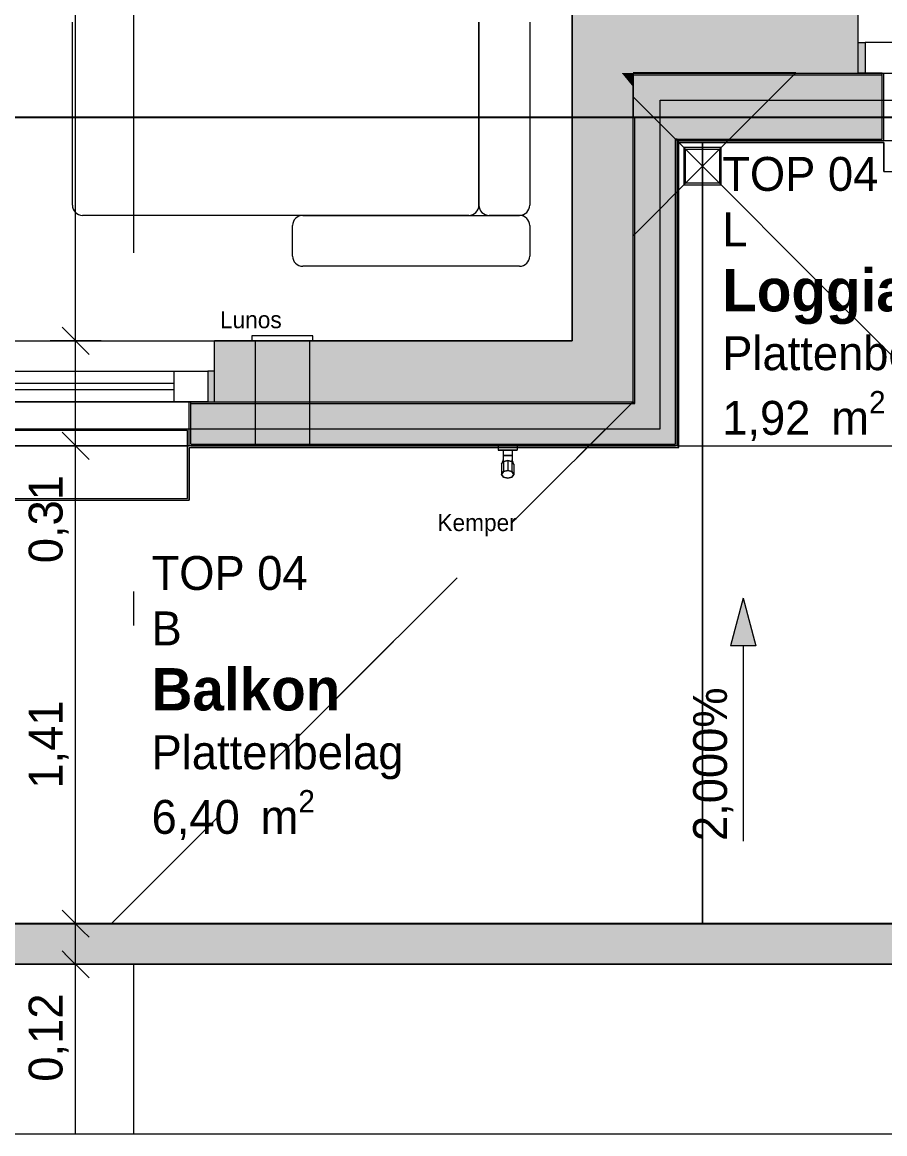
# Model space of a CAD drawing. Header units: metres. Extents: x -3 to 205, y -18 to 45.
# Drawn here: x 11.672 to 14.218, y -18 to -14.72 of the extents above; entities that cross this region are included whole.
import ezdxf

# ---------------------------------------------------------------- set-up
doc = ezdxf.new("R2010")
doc.units = ezdxf.units.M
doc.header["$MEASUREMENT"] = 0
doc.set_wipeout_variables(frame=1)
for name, pattern in [('Achse', [0.004, 0.002, -0.001, 0, -0.001]), ('Baufluchtlinie', [0.013, 0.008, -0.005]), ('Punkt 1_1', [0.075, 0.025, -0.05]), ('UNSICHTBAR', [0.4, 0, -0.4]), ('Untersicht', [0.001, 0.0005, -0.0005]), ('Wipeout_Contour', [1, 0, -1])]:
    doc.linetypes.add(name, pattern=pattern)
for name, color, linetype in [('1._1.Stock PP STG1_3_000 Achsraster', 7, 'Continuous'), ('1._1.Stock PP STG1_3_110 Wand Aussen', 7, 'Continuous'), ('1._1.Stock PP STG1_3_140 Brüstung', 7, 'Continuous'), ('1._1.Stock PP STG1_3_210 Decke', 7, 'Continuous'), ('1._1.Stock PP STG1_3_220 Bodenaufbau', 7, 'Continuous'), ('1._1.Stock PP STG1_3_220 Bodenaufbau - Außen_ Gefälle', 7, 'Continuous'), ('1._1.Stock PP STG1_3_221 Bodenaufbau - Abdichtung', 7, 'Continuous'), ('1._1.Stock PP STG1_3_221 Bodenaufbau - Terrassenbelag', 7, 'Continuous'), ('1._1.Stock PP STG1_3_510 Möblierung', 7, 'Continuous'), ('1._1.Stock PP STG1_3_520 Fixeinbauten', 7, 'Continuous'), ('1._1.Stock PP STG1_3_611 Entwässerung', 7, 'Continuous'), ('1._1.Stock PP STG1_3_810 Raum', 7, 'Continuous'), ('1._1.Stock PP STG1_3_815 Raumbegrenzung', 7, 'Continuous'), ('1._1.Stock PP STG1_3_915 Allgemein Beschriftung.x', 7, 'Continuous'), ('1._1.Stock PP STG1_3_950 Polierplan Bemaßung', 7, 'Continuous'), ('1._1.Stock PP STG1_3_Neubau_140 Geländer transparent', 7, 'Continuous'), ('1._1.Stock PP STG1_3_Neubau_840 Baulinien', 7, 'Continuous')]:
    doc.layers.add(name, color=color, linetype=linetype)
doc.styles.add('ERSTELLTER_STIL_2', font='')
doc.styles.add('ERSTELLTER_STIL_6', font='')
doc.styles.get('ERSTELLTER_STIL_2').set_extended_font_data('Eurostile')
doc.styles.get('ERSTELLTER_STIL_6').set_extended_font_data('Eurostile', bold=True)

msp = doc.modelspace()

# ---------------------------------------------------------------- hatches: boundary and pattern name
at = {"layer": '1._1.Stock PP STG1_3_110 Wand Aussen', "linetype": 'Continuous', "lineweight": 13, "true_color": 0x3f7f02}
for points in [[(13.295, -14.69), (13.4418, -14.87), (13.475, -14.87), (13.475, -14.69)], [(13.295, -14.87), (13.4418, -14.87), (13.295, -14.69)], [(13.475, -14.69), (13.475, -14.87), (14.14, -14.87), (14.14, -14.78), (14.14, -14.69)], [(13.295, -14.87), (13.295, -15.66), (13.475, -15.66), (13.475, -14.9106), (13.4418, -14.87)], [(13.475, -14.87), (13.4418, -14.87), (13.4459, -14.875), (13.475, -14.875)], [(13.475, -14.875), (13.4459, -14.875), (13.475, -14.9106)], [(13.295, -15.66), (12.24, -15.66), (12.24, -15.75), (12.24, -15.84), (13.295, -15.84)], [(13.295, -15.84), (13.475, -15.84), (13.295, -15.66)], [(13.295, -15.66), (13.475, -15.84), (13.475, -15.66)]]:
    msp.add_hatch(color=76, dxfattribs=at).paths.add_polyline_path(points)
at = {"layer": '1._1.Stock PP STG1_3_110 Wand Aussen', "linetype": 'Continuous', "lineweight": 13, "true_color": 0xff6400}
for points in [[(14.16, -14.87), (14.16, -14.78), (14.14, -14.78), (14.14, -14.87)], [(13.475, -14.875), (13.475, -14.9106), (13.5479, -15), (14.21, -15), (14.21, -14.875)], [(13.48, -15), (13.48, -14.9168), (13.475, -14.9106), (13.475, -15)], [(13.5479, -15), (13.48, -14.9168), (13.48, -15)], [(13.48, -15), (13.48, -15.065), (13.6, -15.065), (13.6, -15.0639), (13.5479, -15)], [(13.6, -15), (13.5479, -15), (13.6, -15.0639)], [(13.6, -15), (13.6, -15.0639), (13.6009, -15.065), (14.21, -15.065), (14.21, -15)], [(13.48, -15.065), (13.48, -15.845), (13.6, -15.845), (13.6, -15.065)], [(13.6009, -15.065), (13.6, -15.0639), (13.6, -15.065)], [(12.22, -15.84), (12.24, -15.84), (12.24, -15.75), (12.22, -15.75)], [(13.48, -15.845), (12.17, -15.845), (12.17, -15.965), (13.48, -15.965)], [(13.48, -15.965), (13.6, -15.965), (13.48, -15.845)], [(13.48, -15.845), (13.6, -15.965), (13.6, -15.845)]]:
    msp.add_hatch(color=30, dxfattribs=at).paths.add_polyline_path(points)
at = {"layer": '1._1.Stock PP STG1_3_110 Wand Aussen', "linetype": 'Continuous', "lineweight": 0, "true_color": 0x373737}
for points in [[(13.475, -14.875), (14.21, -14.875), (14.21, -14.87), (13.475, -14.87)], [(13.475, -15), (13.475, -15.84), (13.48, -15.84), (13.48, -15)], [(12.17, -15.845), (13.475, -15.845), (13.475, -15.84), (12.17, -15.84)], [(13.475, -15.845), (13.48, -15.845), (13.475, -15.84)], [(13.475, -15.84), (13.48, -15.845), (13.48, -15.84)]]:
    msp.add_hatch(color=250, dxfattribs=at).paths.add_polyline_path(points)
at = {"layer": '1._1.Stock PP STG1_3_950 Polierplan Bemaßung', "linetype": 'Continuous', "lineweight": 13, "true_color": 0x6c6cff}
msp.add_hatch(color=171, dxfattribs=at).paths.add_polyline_path([(13.8, -16.42), (13.7625, -16.56), (13.8375, -16.56)])

# ---------------------------------------------------------------- linework, layer by layer
at = {"layer": '1._1.Stock PP STG1_3_000 Achsraster', "color": 5, "linetype": 'Achse', "lineweight": 0, "ltscale": 1000}
for p, q in [((12, 3), (12, -18)), ((-1.5, -15), (21, -15)), ((-1.5, -18), (21, -18))]:
    msp.add_line(p, q, dxfattribs=at)
at = {"layer": '1._1.Stock PP STG1_3_110 Wand Aussen', "color": 7, "linetype": 'Continuous', "lineweight": 18, "ltscale": 1000}
for p, q in [((14.14, -14.78), (14.14, -14.69)), ((14.14, -14.78), (14.14, -14.69)), ((14.14, -14.87), (14.14, -14.78)), ((14.14, -14.87), (14.14, -14.78)), ((14.14, -14.87), (14.14, -14.78)), ((13.475, -14.87), (13.475, -14.875)), ((13.475, -14.87), (13.475, -14.875)), ((13.475, -14.87), (14.14, -14.87)), ((13.475, -14.875), (13.475, -14.9106)), ((13.475, -14.875), (13.475, -14.9106)), ((13.475, -14.9106), (13.475, -15)), ((13.475, -14.9106), (13.475, -15)), ((13.475, -15.66), (13.475, -15)), ((12.24, -15.75), (12.24, -15.66)), ((12.24, -15.75), (12.24, -15.66)), ((13.475, -15.84), (13.475, -15.66)), ((12.24, -15.84), (12.24, -15.75)), ((12.24, -15.84), (12.24, -15.75)), ((12.24, -15.84), (12.24, -15.75)), ((12.24, -15.84), (13.295, -15.84)), ((13.295, -15.84), (13.475, -15.84)), ((13.295, -15.84), (13.475, -15.84))]:
    msp.add_line(p, q, dxfattribs=at)
at = {"layer": '1._1.Stock PP STG1_3_110 Wand Aussen', "color": 7, "linetype": 'Continuous', "lineweight": 13, "ltscale": 1000}
for p, q in [((14.245, -14.78), (14.16, -14.78)), ((14.16, -14.78), (14.16, -14.87)), ((13.475, -14.875), (14.21, -14.875)), ((14.21, -14.87), (14.14, -14.87)), ((14.21, -14.87), (14.14, -14.87)), ((14.21, -14.87), (14.14, -14.87)), ((14.16, -14.87), (14.26, -14.87)), ((14.21, -14.87), (14.215, -14.87)), ((14.21, -15.065), (14.21, -14.87)), ((14.21, -14.87), (14.215, -14.87)), ((14.21, -14.87), (14.215, -14.87)), ((14.215, -14.875), (14.215, -14.87)), ((14.215, -14.875), (14.215, -14.87)), ((14.215, -15), (14.215, -14.875)), ((14.215, -15), (14.215, -14.875)), ((13.48, -15.84), (13.48, -15)), ((14.215, -15.065), (14.215, -15)), ((14.215, -15.065), (14.215, -15)), ((13.6, -15.065), (13.6009, -15.065)), ((13.6, -15.845), (13.6, -15.065)), ((13.6, -15.065), (13.6009, -15.065)), ((13.605, -15.065), (13.6009, -15.065)), ((13.605, -15.065), (13.6009, -15.065)), ((13.605, -15.065), (14.21, -15.065)), ((14.21, -15.07), (14.215, -15.07)), ((14.215, -15.07), (14.215, -15.065)), ((14.215, -15.07), (14.215, -15.065)), ((15.215, -15.07), (14.215, -15.07)), ((14.215, -15.07), (14.215, -15.07)), ((10.09, -15.66), (12.24, -15.66)), ((12.24, -15.66), (12.24, -15.66)), ((11.215, -15.75), (12.12, -15.75)), ((12.12, -15.84), (12.12, -15.75)), ((12.12, -15.75), (12.22, -15.75)), ((12.22, -15.75), (12.22, -15.84)), ((11.215, -15.785), (12.12, -15.785)), ((12.12, -15.805), (11.215, -15.805)), ((12.12, -15.84), (11.215, -15.84)), ((12.22, -15.84), (12.12, -15.84)), ((12.165, -15.845), (12.165, -15.84)), ((12.17, -15.84), (12.165, -15.84)), ((12.17, -15.84), (12.165, -15.84)), ((12.17, -15.84), (12.165, -15.84)), ((12.165, -15.845), (12.165, -15.84)), ((12.17, -15.84), (12.24, -15.84)), ((12.17, -15.965), (12.17, -15.84)), ((12.17, -15.84), (12.24, -15.84)), ((12.17, -15.84), (12.24, -15.84)), ((13.48, -15.845), (13.48, -15.84)), ((12.165, -15.965), (12.165, -15.845)), ((12.165, -15.965), (12.165, -15.845)), ((12.17, -15.845), (13.475, -15.845)), ((13.475, -15.845), (13.48, -15.845)), ((13.475, -15.845), (13.48, -15.845)), ((13.6, -15.965), (13.6, -15.845)), ((10.165, -15.97), (12.165, -15.97)), ((12.165, -15.97), (12.165, -15.965)), ((12.165, -15.97), (12.165, -15.965)), ((12.17, -15.97), (12.165, -15.97)), ((12.165, -15.97), (12.165, -15.97)), ((12.17, -15.965), (13.48, -15.965)), ((13.48, -15.965), (13.6, -15.965)), ((13.48, -15.965), (13.6, -15.965))]:
    msp.add_line(p, q, dxfattribs=at)
at = {"layer": '1._1.Stock PP STG1_3_110 Wand Aussen', "color": 1, "linetype": 'Baufluchtlinie', "lineweight": 0, "ltscale": 1000}
for p, q in [((13.475, -15), (13.48, -15)), ((13.475, -15), (13.48, -15)), ((13.48, -15), (13.5479, -15)), ((13.48, -15), (13.5479, -15)), ((13.5479, -15), (14.21, -15))]:
    msp.add_line(p, q, dxfattribs=at)
at = {"layer": '1._1.Stock PP STG1_3_110 Wand Aussen', "color": 7, "linetype": 'Continuous', "lineweight": 18, "ltscale": 1000, "flags": 128}
for points in [[(13.295, -14.69), (13.295, -15.66)], [(13.295, -15.66), (12.24, -15.66)]]:
    msp.add_lwpolyline(points, dxfattribs=at)
at = {"layer": '1._1.Stock PP STG1_3_110 Wand Aussen', "color": 7, "linetype": 'Continuous', "lineweight": 13, "ltscale": 1000, "flags": 128}
for points in [[(14.16, -14.87), (14.14, -14.87), (14.14, -14.78), (14.16, -14.78)], [(12.22, -15.84), (12.24, -15.84), (12.24, -15.75), (12.22, -15.75)]]:
    msp.add_lwpolyline(points, close=True, dxfattribs=at)
for points in [[(13.605, -15.97), (13.605, -15.07)], [(13.605, -15.07), (14.21, -15.07)], [(12.17, -15.97), (13.6, -15.97)], [(13.605, -15.97), (13.6, -15.97)]]:
    msp.add_lwpolyline(points, dxfattribs=at)
at = {"layer": '1._1.Stock PP STG1_3_210 Decke', "color": 7, "linetype": 'Continuous', "lineweight": 13, "ltscale": 1000, "true_color": 0xf4f4f4, "flags": 128}
msp.add_lwpolyline([(0.1305, -0.13), (0.1845, -14.87), (5.505, -14.87), (5.505, -15.84), (13.475, -15.84), (13.475, -14.87), (18.8055, -14.87), (18.8546, -0.13), (15.89, -0.13)], dxfattribs=at)
msp.add_lwpolyline([(0.1305, -0.13), (0.1845, -14.87), (5.505, -14.87), (5.505, -15.84), (13.475, -15.84), (13.475, -14.87), (18.8055, -14.87), (18.8546, -0.13), (15.89, -0.13)], dxfattribs=at)
msp.add_lwpolyline([(0.1305, -0.13), (0.1845, -14.87), (5.505, -14.87), (5.505, -15.84), (13.475, -15.84), (13.475, -14.87), (18.8055, -14.87), (18.8546, -0.13), (15.89, -0.13)], dxfattribs=at)
msp.add_lwpolyline([(5.425, -14.95), (5.425, -15.92), (13.555, -15.92), (13.555, -14.95), (15.705, -14.95), (15.705, -17.42), (3.28, -17.42), (3.28, -14.95)], close=True, dxfattribs=at)
at = {"layer": '1._1.Stock PP STG1_3_220 Bodenaufbau', "color": 7, "linetype": 'Continuous', "lineweight": 13, "ltscale": 1000, "true_color": 0xf4f4f4, "flags": 128}
msp.add_lwpolyline([(3.445, -0.31), (0.3111, -0.31), (0.3639, -14.69), (5.685, -14.69), (5.685, -15.66), (13.295, -15.66), (13.295, -14.69), (18.6261, -14.69), (18.674, -0.31), (15.505, -0.31), (15.505, -0.71), (12.78, -0.71), (12.78, -0.13), (6.2, -0.13), (6.2, -0.71), (3.445, -0.71)], close=True, dxfattribs=at)
at = {"layer": '1._1.Stock PP STG1_3_220 Bodenaufbau - Außen_ Gefälle', "color": 7, "linetype": 'Continuous', "lineweight": 13, "ltscale": 1000, "true_color": 0xf4f4f4, "flags": 128}
msp.add_lwpolyline([(3.29, -17.38), (15.695, -17.38), (15.695, -15.07), (13.605, -15.07), (13.605, -15.97), (5.375, -15.97), (5.375, -15.07), (3.29, -15.07)], close=True, dxfattribs=at)
at = {"layer": '1._1.Stock PP STG1_3_221 Bodenaufbau - Abdichtung', "color": 171, "linetype": 'Untersicht', "lineweight": 13, "ltscale": 1000, "true_color": 0x6c6cff, "flags": 128}
for points in [[(13.9552, -14.8698), (13.475, -14.8698)], [(13.475, -14.94), (13.475, -14.87)], [(13.475, -14.87), (13.955, -14.87)], [(13.68, -15.145), (13.955, -14.87)], [(13.955, -14.87), (13.68, -15.145)], [(13.955, -14.87), (15.705, -14.87)], [(13.4748, -14.9398), (13.4748, -15.3502)], [(13.68, -15.145), (13.475, -14.94)], [(13.475, -14.94), (13.68, -15.145)], [(13.475, -15.35), (13.475, -14.94)], [(13.475, -15.35), (13.68, -15.145)], [(13.68, -15.145), (13.475, -15.35)], [(15.705, -17.17), (13.68, -15.145)], [(13.68, -15.145), (15.705, -17.17)], [(13.4749, -15.3501), (13.4749, -15.8401)], [(13.475, -15.84), (13.475, -15.35)], [(9.495, -15.84), (13.475, -15.84)], [(13.475, -15.84), (11.895, -17.42)], [(11.895, -17.42), (13.475, -15.84)], [(11.895, -17.42), (9.495, -17.42)], [(11.8948, -17.4202), (15.705, -17.4202)], [(15.705, -17.42), (11.895, -17.42)]]:
    msp.add_lwpolyline(points, dxfattribs=at)
at = {"layer": '1._1.Stock PP STG1_3_221 Bodenaufbau - Terrassenbelag', "color": 7, "linetype": 'Continuous', "lineweight": 18, "ltscale": 1000, "flags": 128}
for points in [[(13.6097, -15.075), (13.6097, -15.975)], [(13.61, -15.075), (13.68, -15.075)], [(13.61, -15.975), (13.61, -15.075)], [(13.68, -15.075), (14.215, -15.075)], [(13.68, -17.38), (13.68, -15.075)], [(13.68, -15.075), (13.68, -17.38)], [(14.215, -15.075), (14.215, -15.16)], [(14.2153, -15.16), (14.2153, -15.075)], [(14.215, -15.16), (15.215, -15.16)], [(12.1647, -15.975), (12.1647, -16.13)], [(12.165, -15.975), (13.61, -15.975)], [(12.165, -16.13), (12.165, -15.975)], [(10.165, -16.13), (12.165, -16.13)], [(13.68, -17.38), (9.49, -17.38)], [(15.665, -17.38), (13.68, -17.38)]]:
    msp.add_lwpolyline(points, dxfattribs=at)
at = {"layer": '1._1.Stock PP STG1_3_510 Möblierung', "color": 8, "linetype": 'Continuous', "lineweight": 13, "ltscale": 1000, "true_color": 0x7e7f7f}
for p, q in [((11.82, -15.26), (11.82, -14.72)), ((13.02, -14.72), (13.02, -15.26)), ((13.02, -15.26), (13.02, -14.72)), ((13.17, -14.72), (13.17, -15.26)), ((12.99, -15.29), (11.85, -15.29)), ((12.5, -15.29), (13.14, -15.29)), ((13.14, -15.29), (13.05, -15.29)), ((12.47, -15.41), (12.47, -15.32)), ((13.17, -15.32), (13.17, -15.41)), ((13.14, -15.44), (12.5, -15.44))]:
    msp.add_line(p, q, dxfattribs=at)
for centre, start, end in [((11.85, -15.26), 180, 270), ((12.99, -15.26), 270, 0), ((13.05, -15.26), 180, 270), ((13.14, -15.26), 270, 0), ((12.5, -15.32), 90, 180), ((13.14, -15.32), 0, 90), ((12.5, -15.41), 180, 270), ((13.14, -15.41), 270, 0)]:
    msp.add_arc(centre, 0.03, start, end, dxfattribs=at)
at = {"layer": '1._1.Stock PP STG1_3_520 Fixeinbauten', "color": 7, "linetype": 'Continuous', "lineweight": 13, "ltscale": 1000}
for p, q in [((13.077, -15.97), (13.133, -15.97)), ((13.077, -15.97), (13.077, -15.983)), ((13.133, -15.97), (13.133, -15.983)), ((13.077, -15.983), (13.133, -15.983)), ((13.092, -15.983), (13.092, -15.9986)), ((13.118, -15.9986), (13.092, -15.9986)), ((13.092, -15.9986), (13.092, -16.0161)), ((13.118, -15.983), (13.118, -15.9986)), ((13.118, -15.9986), (13.118, -16.0161)), ((13.087, -16.0244), (13.092, -16.0168)), ((13.087, -16.0244), (13.087, -16.0542)), ((13.0905, -16.0153), (13.09, -16.0179)), ((13.09, -16.0179), (13.09, -16.0198)), ((13.0914, -16.0128), (13.0905, -16.0153)), ((13.092, -16.0117), (13.0914, -16.0128)), ((13.0934, -16.0161), (13.092, -16.0161)), ((13.092, -16.0168), (13.092, -16.0161)), ((13.092, -16.0168), (13.0923, -16.0164)), ((13.0923, -16.0164), (13.0934, -16.0161)), ((13.0923, -16.0164), (13.0923, -16.0461)), ((13.0934, -16.0161), (13.105, -16.013)), ((13.105, -16.013), (13.1166, -16.0161)), ((13.105, -16.013), (13.105, -16.0428)), ((13.1166, -16.0161), (13.1177, -16.0164)), ((13.1166, -16.0161), (13.118, -16.0161)), ((13.1177, -16.0164), (13.1177, -16.0461)), ((13.1186, -16.0128), (13.118, -16.0117)), ((13.118, -16.0168), (13.118, -16.0161)), ((13.118, -16.0161), (13.118, -16.0168)), ((13.123, -16.0244), (13.118, -16.0168)), ((13.1195, -16.0153), (13.1186, -16.0128)), ((13.12, -16.0179), (13.1195, -16.0153)), ((13.12, -16.0198), (13.12, -16.0179)), ((13.123, -16.0244), (13.123, -16.0542)), ((13.087, -16.0542), (13.0923, -16.0461)), ((13.0923, -16.0623), (13.087, -16.0542)), ((13.0923, -16.0461), (13.105, -16.0428)), ((13.105, -16.0656), (13.0923, -16.0623)), ((13.105, -16.0428), (13.1177, -16.0461)), ((13.1177, -16.0623), (13.105, -16.0656)), ((13.1177, -16.0461), (13.123, -16.0542)), ((13.123, -16.0542), (13.1177, -16.0623))]:
    msp.add_line(p, q, dxfattribs=at)
at = {"layer": '1._1.Stock PP STG1_3_520 Fixeinbauten', "color": 8, "linetype": 'Untersicht', "lineweight": 0, "ltscale": 1000, "flags": 128}
for points in [[(12.35, -15.645), (12.35, -15.66)], [(12.53, -15.645), (12.35, -15.645)], [(12.53, -15.66), (12.53, -15.645)], [(12.35, -15.66), (12.53, -15.66)], [(12.36, -15.66), (12.36, -15.97)], [(12.52, -15.66), (12.52, -15.97)], [(12.36, -15.97), (12.3639, -15.97), (12.3753, -15.97), (12.393, -15.97), (12.4153, -15.97), (12.44, -15.97), (12.4647, -15.97), (12.487, -15.97), (12.5047, -15.97), (12.5161, -15.97), (12.52, -15.97)]]:
    msp.add_lwpolyline(points, dxfattribs=at)
at = {"layer": '1._1.Stock PP STG1_3_520 Fixeinbauten', "color": 7, "linetype": 'Continuous', "lineweight": 13, "ltscale": 1000, "flags": 128}
for points in [[(13.133, -15.97), (13.1321, -15.97), (13.1305, -15.97), (13.128, -15.97), (13.1249, -15.97), (13.1211, -15.97), (13.1169, -15.97), (13.1123, -15.97), (13.1074, -15.97), (13.105, -15.97), (13.1026, -15.97), (13.0977, -15.97), (13.0931, -15.97), (13.0889, -15.97), (13.0851, -15.97), (13.082, -15.97), (13.0795, -15.97), (13.0779, -15.97), (13.077, -15.97)], [(13.077, -15.97), (13.077, -15.983)], [(13.133, -15.97), (13.133, -15.983)], [(13.133, -15.983), (13.1321, -15.983), (13.1305, -15.983), (13.128, -15.983), (13.1249, -15.983), (13.1211, -15.983), (13.1169, -15.983), (13.1123, -15.983), (13.1074, -15.983), (13.105, -15.983), (13.1026, -15.983), (13.0977, -15.983), (13.0931, -15.983), (13.0889, -15.983), (13.0851, -15.983), (13.082, -15.983), (13.0795, -15.983), (13.0779, -15.983), (13.077, -15.983)], [(13.092, -15.983), (13.092, -15.9986)], [(13.092, -15.9986), (13.092, -16.0161)], [(13.092, -15.9986), (13.118, -15.9986)], [(13.118, -15.983), (13.118, -15.9986)], [(13.118, -15.9986), (13.118, -16.0161)], [(13.087, -16.0244), (13.092, -16.0168), (13.092, -16.0161)], [(13.087, -16.0244), (13.087, -16.0542)], [(13.09, -16.0198), (13.09, -16.0179), (13.0905, -16.0153), (13.0914, -16.0128), (13.092, -16.0117)], [(13.0934, -16.0161), (13.092, -16.0161)], [(13.105, -16.013), (13.0934, -16.0161), (13.0923, -16.0164)], [(13.0923, -16.0164), (13.0923, -16.0461)], [(13.105, -16.013), (13.105, -16.0428)], [(13.1177, -16.0164), (13.1166, -16.0161), (13.105, -16.013)], [(13.1166, -16.0161), (13.118, -16.0161)], [(13.1177, -16.0164), (13.1177, -16.0461)], [(13.118, -16.0117), (13.1186, -16.0128), (13.1195, -16.0153), (13.12, -16.0179), (13.12, -16.0198)], [(13.123, -16.0244), (13.118, -16.0168), (13.118, -16.0161)], [(13.123, -16.0244), (13.123, -16.0542)], [(13.0923, -16.0461), (13.087, -16.0542)], [(13.087, -16.0542), (13.0923, -16.0623)], [(13.105, -16.0428), (13.0923, -16.0461)], [(13.0923, -16.0623), (13.105, -16.0656)], [(13.1177, -16.0461), (13.105, -16.0428)], [(13.105, -16.0656), (13.1177, -16.0623)], [(13.123, -16.0542), (13.1177, -16.0461)], [(13.1177, -16.0623), (13.123, -16.0542)]]:
    msp.add_lwpolyline(points, dxfattribs=at)
at = {"layer": '1._1.Stock PP STG1_3_611 Entwässerung', "color": 171, "linetype": 'Continuous', "lineweight": 13, "ltscale": 1000, "true_color": 0x6c6cff, "flags": 128}
for points in [[(13.625, -15.2), (13.735, -15.2), (13.735, -15.09), (13.625, -15.09)], [(13.625, -15.2), (13.735, -15.2), (13.735, -15.09), (13.625, -15.09)], [(13.625, -15.2), (13.735, -15.2), (13.735, -15.09), (13.625, -15.09)], [(13.63, -15.095), (13.73, -15.095), (13.73, -15.195), (13.63, -15.195)], [(13.63, -15.095), (13.73, -15.095), (13.73, -15.195), (13.63, -15.195)], [(13.63, -15.095), (13.73, -15.095), (13.73, -15.195), (13.63, -15.195)]]:
    msp.add_lwpolyline(points, close=True, dxfattribs=at)
at = {"layer": '1._1.Stock PP STG1_3_611 Entwässerung', "color": 7, "linetype": 'Continuous', "lineweight": 13, "ltscale": 1000, "flags": 128}
msp.add_lwpolyline([(10.17, -16.125), (12.16, -16.125), (12.16, -15.925), (10.17, -15.925)], close=True, dxfattribs=at)
at = {"layer": '1._1.Stock PP STG1_3_815 Raumbegrenzung', "color": 8, "linetype": 'Continuous', "lineweight": 13, "ltscale": 1000}
msp.add_line((3.32, -17.38), (15.665, -17.38), dxfattribs=at)
at = {"layer": '1._1.Stock PP STG1_3_815 Raumbegrenzung', "color": 255, "linetype": 'UNSICHTBAR', "lineweight": 0, "ltscale": 1000, "flags": 128}
msp.add_lwpolyline([(15.665, -15.9999), (13.605, -15.9999), (13.605, -15.97)], dxfattribs=at)
at = {"layer": '1._1.Stock PP STG1_3_815 Raumbegrenzung', "color": 8, "linetype": 'Punkt 1_1', "lineweight": 13, "ltscale": 1000, "flags": 128}
msp.add_lwpolyline([(13.605, -15.97), (15.665, -15.97)], dxfattribs=at)
at = {"layer": '1._1.Stock PP STG1_3_950 Polierplan Bemaßung', "color": 6, "linetype": 'Continuous', "lineweight": 13, "ltscale": 1000, "true_color": 0xfb02fe}
for p, q in [((11.8295, -15.66), (11.8295, -9.045)), ((11.7895, -15.62), (11.8695, -15.7)), ((11.9045, -15.66), (11.7545, -15.66)), ((11.8295, -15.97), (11.8295, -15.66)), ((11.7895, -15.93), (11.8695, -16.01)), ((11.9045, -15.97), (11.7545, -15.97))]:
    msp.add_line(p, q, dxfattribs=at)
at = {"layer": '1._1.Stock PP STG1_3_950 Polierplan Bemaßung', "color": 171, "linetype": 'Continuous', "lineweight": 13, "ltscale": 1000, "true_color": 0x6c6cff}
for p, q in [((13.8, -16.42), (13.7625, -16.56)), ((13.8, -16.42), (13.8375, -16.56)), ((13.8375, -16.56), (13.7625, -16.56)), ((13.8, -16.56), (13.8, -16.62)), ((13.8, -16.62), (13.8, -17.1363))]:
    msp.add_line(p, q, dxfattribs=at)
at = {"layer": '1._1.Stock PP STG1_3_950 Polierplan Bemaßung', "color": 1, "linetype": 'Continuous', "lineweight": 13, "ltscale": 1000, "true_color": 0xfb0106}
msp.add_line((0.055, -18), (18.935, -18), dxfattribs=at)
at = {"layer": '1._1.Stock PP STG1_3_Neubau_840 Baulinien', "color": 1, "linetype": 'Baufluchtlinie', "lineweight": 25, "ltscale": 1000, "true_color": 0xfb0106, "flags": 128}
msp.add_lwpolyline([(-3.0225, -14.9829), (0, -15), (18.9876, -15.0005), (23.9775, -15.0046)], dxfattribs=at)

# ---------------------------------------------------------------- texts
at = {"layer": '1._1.Stock PP STG1_3_810 Raum', "color": 7, "linetype": 'Continuous', "lineweight": 13, "attachment_point": 1}
for s, insert, char_height, style in [('\\A1;{\\pql;\\pt0;\\fEurostile|b0|i0|c0|p0;\\W1.000000;TOP 04}', (13.7383, -15.1176), 0.1, 'ERSTELLTER_STIL_2'), ('\\A1;{\\pql;\\pt0;\\fEurostile|b0|i0|c0|p0;\\W1.000000;L}', (13.7383, -15.2811), 0.1, 'ERSTELLTER_STIL_2'), ('\\A1;{\\pql;\\pt0;\\fEurostile|b1|i0|c0|p0;\\W1.000000;Loggia}', (13.7383, -15.4482), 0.125, 'ERSTELLTER_STIL_6'), ('\\A1;{\\pql;\\pt0;\\fEurostile|b0|i0|c0|p0;\\W1.000000;Plattenbelag}', (13.7383, -15.6467), 0.1, 'ERSTELLTER_STIL_2'), ('\\A1;{\\pql;\\pt0,0.05;\\fEurostile|b0|i0|c0|p0;\\W1.000000;1,92\\fEurostile|b0|i0|c0|p0;\\W1.000000;\\A1{\\H.66x;\\S^  ;}\\fEurostile|b0|i0|c0|p0;\\W1.000000; m\\fEurostile|b0|i0|c0|p0;\\W1.000000;\\A1{\\H.66x;\\S2^  ;}}', (13.7383, -15.8082), 0.1, 'ERSTELLTER_STIL_2'), ('\\A1;{\\pql;\\pt0;\\fEurostile|b0|i0|c0|p0;\\W1.000000;TOP 04}', (12.0537, -16.2952), 0.1, 'ERSTELLTER_STIL_2'), ('\\A1;{\\pql;\\pt0;\\fEurostile|b0|i0|c0|p0;\\W1.000000;B}', (12.0537, -16.4587), 0.1, 'ERSTELLTER_STIL_2'), ('\\A1;{\\pql;\\pt0;\\fEurostile|b1|i0|c0|p0;\\W1.000000;Balkon}', (12.0537, -16.6259), 0.125, 'ERSTELLTER_STIL_6'), ('\\A1;{\\pql;\\pt0;\\fEurostile|b0|i0|c0|p0;\\W1.000000;Plattenbelag}', (12.0537, -16.8244), 0.1, 'ERSTELLTER_STIL_2'), ('\\A1;{\\pql;\\pt0,0.05;\\fEurostile|b0|i0|c0|p0;\\W1.000000;6,40\\fEurostile|b0|i0|c0|p0;\\W1.000000;\\A1{\\H.66x;\\S^  ;}\\fEurostile|b0|i0|c0|p0;\\W1.000000; m\\fEurostile|b0|i0|c0|p0;\\W1.000000;\\A1{\\H.66x;\\S2^  ;}}', (12.0537, -16.9858), 0.1, 'ERSTELLTER_STIL_2')]:
    msp.add_mtext(s, dxfattribs=dict(at, insert=insert, char_height=char_height, style=style))
at = {"layer": '1._1.Stock PP STG1_3_915 Allgemein Beschriftung.x', "color": 250, "linetype": 'Continuous', "lineweight": 13, "true_color": 0x3f3f3f, "char_height": 0.05, "attachment_point": 8, "style": 'ERSTELLTER_STIL_2'}
for s, insert in [('\\A1;{\\pqc;\\fEurostile|b0|i0|c0|p0;\\W1.000000;Lunos}', (12.3468, -15.6236)), ('\\A1;{\\pqc;\\fEurostile|b0|i0|c0|p0;\\W1.000000;Kemper}', (13.0146, -16.2366))]:
    msp.add_mtext(s, dxfattribs=dict(at, insert=insert))
at = {"layer": '1._1.Stock PP STG1_3_950 Polierplan Bemaßung', "color": 6, "linetype": 'Continuous', "lineweight": 13, "true_color": 0xfb02fe, "char_height": 0.1, "width": 0.306373, "attachment_point": 7, "rotation": 90, "style": 'ERSTELLTER_STIL_2'}
for s, insert in [('\\A1;{\\pql;\\fEurostile|b0|i0|c0|p0;\\W1.000000;0,31}', (11.8095, -16.3164)), ('\\A1;{\\pql;\\fEurostile|b0|i0|c0|p0;\\W1.000000;1,41}', (11.8095, -16.9814)), ('\\A1;{\\pql;\\fEurostile|b0|i0|c0|p0;\\W1.000000;0,12}', (11.8095, -17.8464))]:
    msp.add_mtext(s, dxfattribs=dict(at, insert=insert))
at = {"layer": '1._1.Stock PP STG1_3_950 Polierplan Bemaßung', "color": 171, "linetype": 'Continuous', "lineweight": 13, "true_color": 0x6c6cff, "insert": (13.771, -17.1363), "char_height": 0.1, "attachment_point": 7, "rotation": 90, "style": 'ERSTELLTER_STIL_2'}
msp.add_mtext('\\A1;{\\pql;\\fEurostile|b0|i0|c0|p0;\\W1.000000;2,000\\fEurostile|b0|i0|c0|p0;\\W1.000000;%}', dxfattribs=at)

# ---------------------------------------------------------------- next in the draw order: wipeouts: each hides what was drawn before it
at = {"color": 254, "linetype": 'Wipeout_Contour', "lineweight": 0, "ltscale": 82.499965}
msp.add_wipeout([(15.665, -17.38), (3.32, -17.38), (3.32, -17.41), (15.665, -17.41)], dxfattribs=at).dxf.layer = '1._1.Stock PP STG1_3_140 Brüstung'
at = {"color": 254, "linetype": 'Wipeout_Contour', "lineweight": 0, "ltscale": 82.899024}
msp.add_wipeout([(15.755, -17.47), (3.23, -17.47), (3.23, -17.5), (15.755, -17.5)], dxfattribs=at).dxf.layer = '1._1.Stock PP STG1_3_140 Brüstung'

# ---------------------------------------------------------------- next in the draw order: linework, layer by layer
at = {"layer": '1._1.Stock PP STG1_3_140 Brüstung', "color": 7, "linetype": 'Continuous', "lineweight": 18, "ltscale": 1000, "flags": 128}
for points in [[(15.665, -17.38), (3.32, -17.38)], [(3.23, -17.5), (15.755, -17.5)]]:
    msp.add_lwpolyline(points, dxfattribs=at)

# ---------------------------------------------------------------- next in the draw order: wipeouts: each hides what was drawn before it
at = {"color": 254, "linetype": 'Wipeout_Contour', "lineweight": 0, "ltscale": 82.598205}
msp.add_wipeout([(15.695, -17.41), (3.29, -17.41), (3.29, -17.42), (15.695, -17.42)], dxfattribs=at).dxf.layer = '1._1.Stock PP STG1_3_140 Brüstung'
at = {"color": 254, "linetype": 'Wipeout_Contour', "lineweight": 0, "ltscale": 82.819971}
msp.add_wipeout([(15.745, -17.46), (3.24, -17.46), (3.24, -17.47), (15.745, -17.47)], dxfattribs=at).dxf.layer = '1._1.Stock PP STG1_3_140 Brüstung'

# ---------------------------------------------------------------- next in the draw order: wipeouts: each hides what was drawn before it
at = {"color": 254, "linetype": 'Wipeout_Contour', "lineweight": 0, "ltscale": 82.694503}
msp.add_wipeout([(15.705, -17.42), (3.28, -17.42), (3.28, -17.46), (15.705, -17.46)], dxfattribs=at).dxf.layer = '1._1.Stock PP STG1_3_140 Brüstung'

# ---------------------------------------------------------------- next in the draw order: wipeouts: each hides what was drawn before it
at = {"color": 254, "linetype": 'Wipeout_Contour', "lineweight": 0, "ltscale": 82.620444}
msp.add_wipeout([(15.785, -17.38), (3.2, -17.38), (3.2, -17.41), (15.785, -17.41)], dxfattribs=at).dxf.layer = '1._1.Stock PP STG1_3_140 Brüstung'
at = {"color": 254, "linetype": 'Wipeout_Contour', "lineweight": 0, "ltscale": 82.929286}
msp.add_wipeout([(3.2, -17.5), (15.785, -17.5), (15.785, -17.47), (3.2, -17.47)], dxfattribs=at).dxf.layer = '1._1.Stock PP STG1_3_140 Brüstung'

# ---------------------------------------------------------------- next in the draw order: linework, layer by layer
at = {"layer": '1._1.Stock PP STG1_3_140 Brüstung', "color": 7, "linetype": 'Continuous', "lineweight": 18, "ltscale": 1000, "flags": 128}
for points in [[(15.785, -17.38), (3.2, -17.38)], [(3.2, -17.5), (15.785, -17.5)]]:
    msp.add_lwpolyline(points, dxfattribs=at)
at = {"layer": '1._1.Stock PP STG1_3_950 Polierplan Bemaßung', "color": 6, "linetype": 'Continuous', "lineweight": 13, "ltscale": 1000, "true_color": 0xfb02fe}
for p, q in [((11.8295, -17.38), (11.8295, -15.97)), ((11.9045, -17.38), (11.7545, -17.38)), ((11.9045, -17.5), (11.7545, -17.5)), ((11.8295, -18), (11.8295, -17.5))]:
    msp.add_line(p, q, dxfattribs=at)

# ---------------------------------------------------------------- next in the draw order: wipeouts: each hides what was drawn before it
at = {"color": 254, "linetype": 'Wipeout_Contour', "lineweight": 0, "ltscale": 82.68873}
msp.add_wipeout([(15.785, -17.41), (3.2, -17.41), (3.2, -17.42), (15.785, -17.42)], dxfattribs=at).dxf.layer = '1._1.Stock PP STG1_3_140 Brüstung'
at = {"color": 254, "linetype": 'Wipeout_Contour', "lineweight": 0, "ltscale": 82.86031}
msp.add_wipeout([(3.2, -17.47), (15.785, -17.47), (15.785, -17.46), (3.2, -17.46)], dxfattribs=at).dxf.layer = '1._1.Stock PP STG1_3_140 Brüstung'

# ---------------------------------------------------------------- next in the draw order: wipeouts: each hides what was drawn before it
at = {"color": 254, "linetype": 'Wipeout_Contour', "lineweight": 0, "ltscale": 82.77498}
msp.add_wipeout([(3.2, -17.46), (15.785, -17.46), (15.785, -17.42), (3.2, -17.42)], dxfattribs=at).dxf.layer = '1._1.Stock PP STG1_3_140 Brüstung'

# ---------------------------------------------------------------- next in the draw order: hatches: boundary and pattern name
at = {"layer": '1._1.Stock PP STG1_3_Neubau_140 Geländer transparent', "linetype": 'Continuous', "lineweight": 0, "true_color": 0xffffff}
for points in [[(15.785, -15.97), (15.665, -15.97), (15.665, -17.38), (9.555, -17.38), (9.555, -17.5), (15.785, -17.5)], [(15.7846, -15.9704), (15.6654, -15.9704), (15.6654, -17.3804), (9.5554, -17.3804), (9.5554, -17.4996), (15.7846, -17.4996)], [(15.7846, -15.9704), (15.6654, -15.9704), (15.6654, -17.3804), (9.5554, -17.3804), (9.5554, -17.4996), (15.7846, -17.4996)]]:
    msp.add_hatch(color=7, dxfattribs=at).paths.add_polyline_path(points)

# ---------------------------------------------------------------- next in the draw order: linework, layer by layer
at = {"layer": '1._1.Stock PP STG1_3_950 Polierplan Bemaßung', "color": 6, "linetype": 'Continuous', "lineweight": 13, "ltscale": 1000, "true_color": 0xfb02fe}
for p, q in [((11.7895, -17.34), (11.8695, -17.42)), ((11.8295, -17.5), (11.8295, -17.38)), ((11.7895, -17.46), (11.8695, -17.54))]:
    msp.add_line(p, q, dxfattribs=at)
at = {"layer": '1._1.Stock PP STG1_3_Neubau_140 Geländer transparent', "color": 7, "linetype": 'Continuous', "lineweight": 13, "ltscale": 1000, "flags": 128}
for points in [[(15.785, -15.97), (15.785, -17.5), (9.555, -17.5), (9.555, -17.38), (15.665, -17.38), (15.665, -15.97)], [(15.7846, -15.9704), (15.7846, -17.4996), (9.5554, -17.4996), (9.5554, -17.3804), (15.6654, -17.3804), (15.6654, -15.9704)], [(15.7846, -15.9704), (15.7846, -17.4996), (9.5554, -17.4996), (9.5554, -17.3804), (15.6654, -17.3804), (15.6654, -15.9704)]]:
    msp.add_lwpolyline(points, close=True, dxfattribs=at)

doc.saveas('drawing.dxf')
